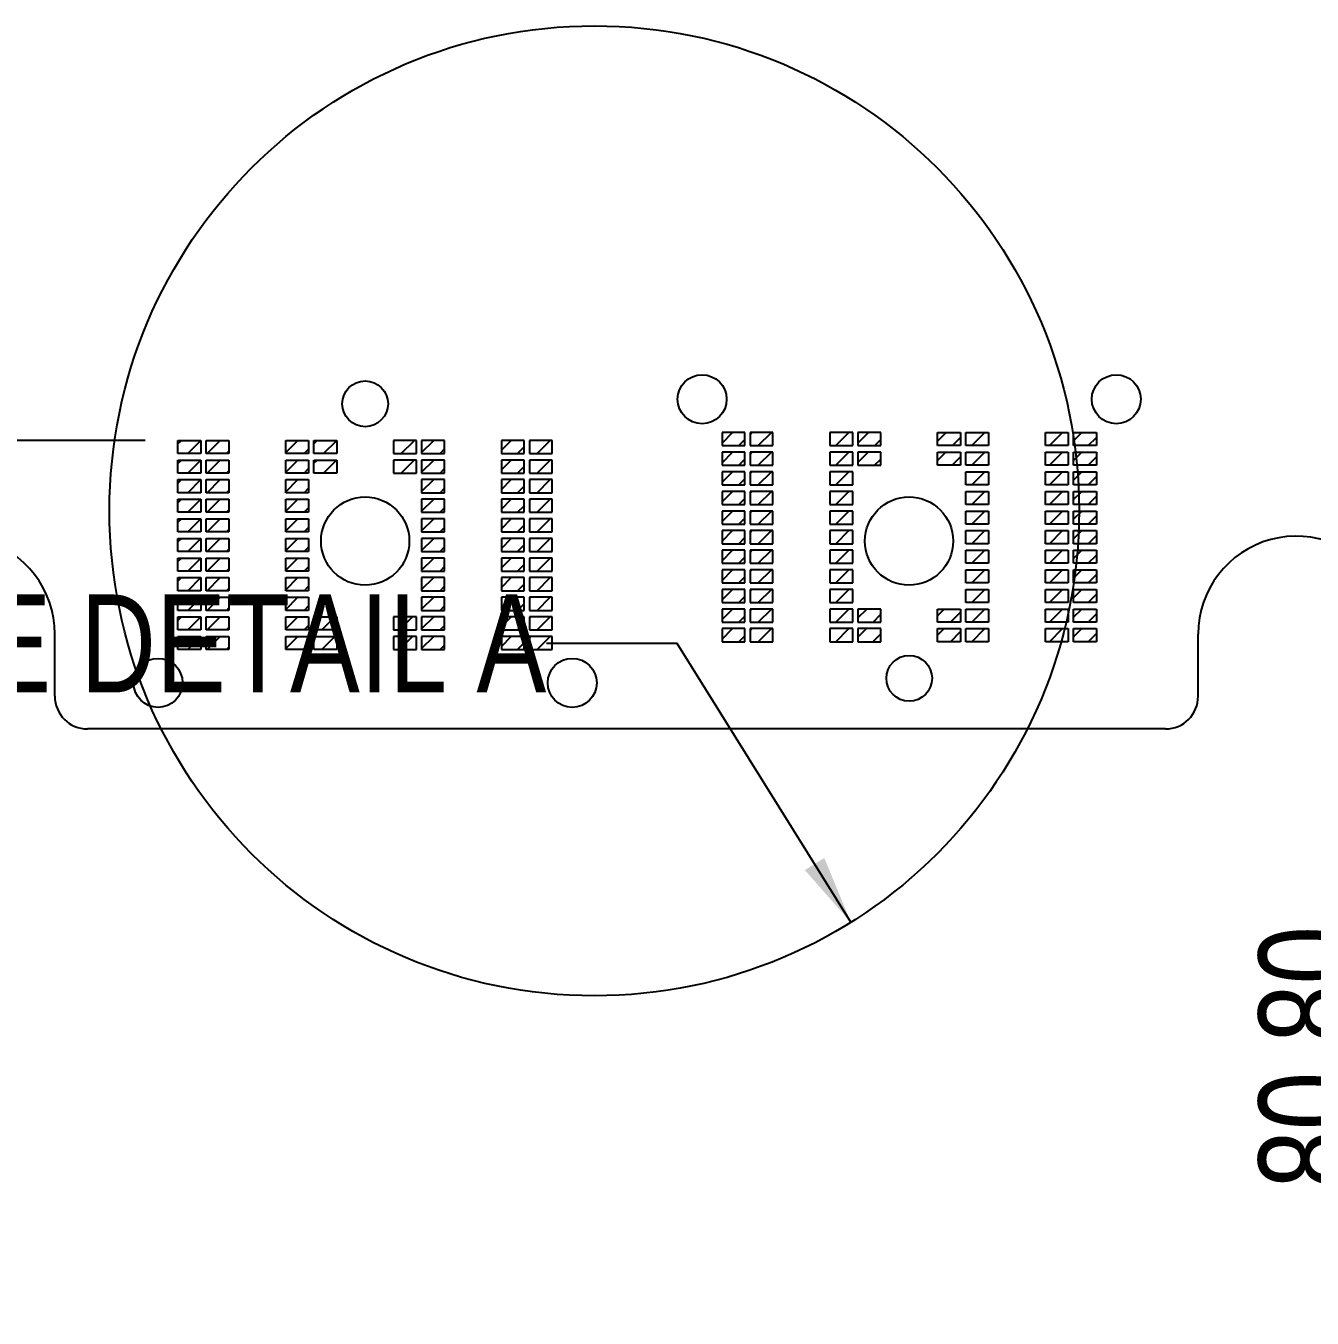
# Model space of a CAD drawing. Header units: millimetres. Extents: x 0 to 420, y 0 to 297.
# Drawn here: x 106.89 to 146.27, y 116.62 to 156.17 of the extents above; entities that cross this region are included whole.
import ezdxf

# ---------------------------------------------------------------- set-up
doc = ezdxf.new("R2010")
doc.units = ezdxf.units.MM
doc.header["$LTSCALE"] = 23.1
doc.layers.get('0').update_dxf_attribs({"linetype": 'CONTINUOUS'})
doc.layers.add('ASSEM_MEM', color=7, linetype='CONTINUOUS')
doc.layers.add('DETAIL', color=7, linetype='CONTINUOUS')
doc.styles.get("Standard").update_dxf_attribs({"font": 'txt', "width": 0.8})
doc.dimstyles.new('DIMSTYLE_3', dxfattribs={"dimtxt": 3, "dimasz": 2.1, "dimexe": 2, "dimexo": 1, "dimgap": 0.75, "dimtad": 0, "dimtih": 1, "dimtoh": 1, "dimzin": 0, "dimdsep": 46, "dimtxsty": 'STANDARD', "dimblk": '_FILLED', "dimblk1": '_FILLED', "dimblk2": '_FILLED', "dimcen": 0.09, "dimazin": 0, "dimtp": 0.01, "dimtm": 0.01, "dimtfac": 1, "dimtofl": 0, "dimtmove": 0, "dimatfit": 3, "dimldrblk": '_FILLED', "dimfxl": 1, "dimtolj": 1, "dimtzin": 0, "dimarcsym": 0})
doc.dimstyles.get("Standard").update_dxf_attribs({"dimtxt": 3, "dimasz": 2.1, "dimexe": 2, "dimexo": 1, "dimtad": 1, "dimzin": 0, "dimdsep": 46, "dimtxsty": 'STANDARD', "dimblk": '_FILLED', "dimblk1": '_FILLED', "dimblk2": '_FILLED', "dimcen": 0.09, "dimazin": 0, "dimtol": 1, "dimtp": 0.01, "dimtm": 0.01, "dimtfac": 1, "dimtofl": 0, "dimtmove": 0, "dimatfit": 3, "dimldrblk": '_FILLED', "dimfxl": 1, "dimtolj": 1, "dimtzin": 0, "dimarcsym": 0})

# ---------------------------------------------------------------- blocks, each defined once
blk = doc.blocks.new('*D14')
at = {"color": 6, "linetype": 'CONTINUOUS'}
blk.add_line((110.549, 143.483), (106.183, 143.483), dxfattribs=at)
at = {"color": 6, "linetype": 'CONTINUOUS', "insert": (104.683, 147.233), "char_height": 3, "width": 9.6, "attachment_point": 3, "line_spacing_factor": 0.9}
blk.add_mtext('0.07', dxfattribs=at)
blk = doc.blocks.new('_FILLED')
at = {"color": 0, "linetype": 'BYBLOCK'}
blk.add_solid([(0, 0), (-1, 0.167), (-1, -0.167)], dxfattribs=at)
blk = doc.blocks.new('*D43')
at = {"color": 2, "linetype": 'CONTINUOUS'}
blk.add_line((166.879, 141.853), (166.879, 132.501), dxfattribs=at)
at = {"color": 2, "linetype": 'CONTINUOUS', "insert": (163.129, 131.001), "char_height": 3, "width": 12, "attachment_point": 3, "rotation": 90, "line_spacing_factor": 0.9}
blk.add_mtext('99.30', dxfattribs=at)
blk = doc.blocks.new('*D53')
at = {"color": 2, "linetype": 'CONTINUOUS'}
blk.add_line((148.379, 138.05), (148.379, 130.121), dxfattribs=at)
at = {"color": 2, "linetype": 'CONTINUOUS', "insert": (144.629, 128.621), "char_height": 3, "width": 12, "attachment_point": 3, "rotation": 90, "line_spacing_factor": 0.9}
blk.add_mtext('80.80', dxfattribs=at)
blk = doc.blocks.new('*D54')
at = {"color": 2, "linetype": 'CONTINUOUS'}
blk.add_line((157.312, 133.653), (157.312, 131.536), dxfattribs=at)
at = {"color": 2, "linetype": 'CONTINUOUS', "insert": (153.562, 130.036), "char_height": 3, "width": 12, "attachment_point": 3, "rotation": 90, "line_spacing_factor": 0.9}
blk.add_mtext('89.73', dxfattribs=at)

msp = doc.modelspace()

# ---------------------------------------------------------------- linework, layer by layer
at = {"color": 2, "linetype": 'CONTINUOUS'}
msp.add_circle((124.294, 141.329), 14.841, dxfattribs=at)
at = {"layer": 'ASSEM_MEM', "color": 4, "linetype": 'CONTINUOUS'}
for p, q in [((128.904, 143.723), (128.204, 143.723)), ((128.204, 143.723), (128.204, 143.323)), ((128.904, 143.323), (128.904, 143.723)), ((129.764, 143.723), (129.064, 143.723)), ((129.064, 143.723), (129.064, 143.323)), ((129.764, 143.323), (129.764, 143.723)), ((132.204, 143.723), (131.504, 143.723)), ((131.504, 143.723), (131.504, 143.323)), ((132.204, 143.323), (132.204, 143.723)), ((133.064, 143.723), (132.364, 143.723)), ((132.364, 143.723), (132.364, 143.323)), ((133.064, 143.323), (133.064, 143.723)), ((134.804, 143.723), (135.504, 143.723)), ((134.804, 143.323), (134.804, 143.723)), ((135.504, 143.723), (135.504, 143.323)), ((135.664, 143.723), (136.364, 143.723)), ((135.664, 143.323), (135.664, 143.723)), ((136.364, 143.723), (136.364, 143.323)), ((138.104, 143.723), (138.804, 143.723)), ((138.104, 143.323), (138.104, 143.723)), ((138.804, 143.723), (138.804, 143.323)), ((138.964, 143.723), (139.664, 143.723)), ((138.964, 143.323), (138.964, 143.723)), ((139.664, 143.723), (139.664, 143.323)), ((111.549, 143.483), (112.249, 143.483)), ((111.549, 143.083), (111.549, 143.483)), ((112.249, 143.483), (112.249, 143.083)), ((112.409, 143.483), (113.109, 143.483)), ((112.409, 143.083), (112.409, 143.483)), ((113.109, 143.483), (113.109, 143.083)), ((114.849, 143.483), (115.549, 143.483)), ((114.849, 143.083), (114.849, 143.483)), ((115.549, 143.483), (115.549, 143.083)), ((115.709, 143.483), (116.409, 143.483)), ((115.709, 143.083), (115.709, 143.483)), ((116.409, 143.483), (116.409, 143.083)), ((118.849, 143.483), (118.149, 143.483)), ((118.149, 143.483), (118.149, 143.083)), ((118.849, 143.083), (118.849, 143.483)), ((119.709, 143.483), (119.009, 143.483)), ((119.009, 143.483), (119.009, 143.083)), ((119.709, 143.083), (119.709, 143.483)), ((122.149, 143.483), (121.449, 143.483)), ((121.449, 143.483), (121.449, 143.083)), ((122.149, 143.083), (122.149, 143.483)), ((123.009, 143.483), (122.309, 143.483)), ((122.309, 143.483), (122.309, 143.083)), ((123.009, 143.083), (123.009, 143.483)), ((128.204, 143.323), (128.904, 143.323)), ((129.064, 143.323), (129.764, 143.323)), ((131.504, 143.323), (132.204, 143.323)), ((132.364, 143.323), (133.064, 143.323)), ((135.504, 143.323), (134.804, 143.323)), ((136.364, 143.323), (135.664, 143.323)), ((138.804, 143.323), (138.104, 143.323)), ((139.664, 143.323), (138.964, 143.323)), ((112.249, 143.083), (111.549, 143.083)), ((111.549, 142.883), (112.249, 142.883)), ((111.549, 142.483), (111.549, 142.883)), ((112.249, 142.883), (112.249, 142.483)), ((113.109, 143.083), (112.409, 143.083)), ((112.409, 142.883), (113.109, 142.883)), ((112.409, 142.483), (112.409, 142.883)), ((113.109, 142.883), (113.109, 142.483)), ((115.549, 143.083), (114.849, 143.083)), ((114.849, 142.883), (115.549, 142.883)), ((114.849, 142.483), (114.849, 142.883)), ((115.549, 142.883), (115.549, 142.483)), ((116.409, 143.083), (115.709, 143.083)), ((115.709, 142.883), (116.409, 142.883)), ((115.709, 142.483), (115.709, 142.883)), ((116.409, 142.883), (116.409, 142.483)), ((118.149, 143.083), (118.849, 143.083)), ((118.849, 142.883), (118.149, 142.883)), ((118.149, 142.883), (118.149, 142.483)), ((118.849, 142.483), (118.849, 142.883)), ((119.009, 143.083), (119.709, 143.083)), ((119.709, 142.883), (119.009, 142.883)), ((119.009, 142.883), (119.009, 142.483)), ((119.709, 142.483), (119.709, 142.883)), ((121.449, 143.083), (122.149, 143.083)), ((122.149, 142.883), (121.449, 142.883)), ((121.449, 142.883), (121.449, 142.483)), ((122.149, 142.483), (122.149, 142.883)), ((122.309, 143.083), (123.009, 143.083)), ((123.009, 142.883), (122.309, 142.883)), ((122.309, 142.883), (122.309, 142.483)), ((123.009, 142.483), (123.009, 142.883)), ((128.904, 143.123), (128.204, 143.123)), ((128.204, 143.123), (128.204, 142.723)), ((128.904, 142.723), (128.904, 143.123)), ((129.764, 143.123), (129.064, 143.123)), ((129.064, 143.123), (129.064, 142.723)), ((129.764, 142.723), (129.764, 143.123)), ((132.204, 143.123), (131.504, 143.123)), ((131.504, 143.123), (131.504, 142.723)), ((132.204, 142.723), (132.204, 143.123)), ((133.064, 143.123), (132.364, 143.123)), ((132.364, 143.123), (132.364, 142.723)), ((133.064, 142.723), (133.064, 143.123)), ((134.804, 143.123), (135.504, 143.123)), ((134.804, 142.723), (134.804, 143.123)), ((135.504, 143.123), (135.504, 142.723)), ((135.664, 143.123), (136.364, 143.123)), ((135.664, 142.723), (135.664, 143.123)), ((136.364, 143.123), (136.364, 142.723)), ((138.104, 143.123), (138.804, 143.123)), ((138.104, 142.723), (138.104, 143.123)), ((138.804, 143.123), (138.804, 142.723)), ((138.964, 143.123), (139.664, 143.123)), ((138.964, 142.723), (138.964, 143.123)), ((139.664, 143.123), (139.664, 142.723)), ((112.249, 142.483), (111.549, 142.483)), ((113.109, 142.483), (112.409, 142.483)), ((115.549, 142.483), (114.849, 142.483)), ((116.409, 142.483), (115.709, 142.483)), ((118.149, 142.483), (118.849, 142.483)), ((119.009, 142.483), (119.709, 142.483)), ((121.449, 142.483), (122.149, 142.483)), ((122.309, 142.483), (123.009, 142.483)), ((128.204, 142.723), (128.904, 142.723)), ((128.904, 142.523), (128.204, 142.523)), ((128.204, 142.523), (128.204, 142.123)), ((128.904, 142.123), (128.904, 142.523)), ((129.064, 142.723), (129.764, 142.723)), ((129.764, 142.523), (129.064, 142.523)), ((129.064, 142.523), (129.064, 142.123)), ((129.764, 142.123), (129.764, 142.523)), ((131.504, 142.723), (132.204, 142.723)), ((132.204, 142.523), (131.504, 142.523)), ((131.504, 142.523), (131.504, 142.123)), ((132.204, 142.123), (132.204, 142.523)), ((132.364, 142.723), (133.064, 142.723)), ((135.504, 142.723), (134.804, 142.723)), ((136.364, 142.723), (135.664, 142.723)), ((135.664, 142.523), (136.364, 142.523)), ((135.664, 142.123), (135.664, 142.523)), ((136.364, 142.523), (136.364, 142.123)), ((138.804, 142.723), (138.104, 142.723)), ((138.104, 142.523), (138.804, 142.523)), ((138.104, 142.123), (138.104, 142.523)), ((138.804, 142.523), (138.804, 142.123)), ((139.664, 142.723), (138.964, 142.723)), ((138.964, 142.523), (139.664, 142.523)), ((138.964, 142.123), (138.964, 142.523)), ((139.664, 142.523), (139.664, 142.123)), ((111.549, 142.283), (112.249, 142.283)), ((111.549, 141.883), (111.549, 142.283)), ((112.249, 142.283), (112.249, 141.883)), ((112.409, 142.283), (113.109, 142.283)), ((112.409, 141.883), (112.409, 142.283)), ((113.109, 142.283), (113.109, 141.883)), ((114.849, 142.283), (115.549, 142.283)), ((114.849, 141.883), (114.849, 142.283)), ((115.549, 142.283), (115.549, 141.883)), ((119.709, 142.283), (119.009, 142.283)), ((119.009, 142.283), (119.009, 141.883)), ((119.709, 141.883), (119.709, 142.283)), ((122.149, 142.283), (121.449, 142.283)), ((121.449, 142.283), (121.449, 141.883)), ((122.149, 141.883), (122.149, 142.283)), ((123.009, 142.283), (122.309, 142.283)), ((122.309, 142.283), (122.309, 141.883)), ((123.009, 141.883), (123.009, 142.283)), ((128.204, 142.123), (128.904, 142.123)), ((129.064, 142.123), (129.764, 142.123)), ((131.504, 142.123), (132.204, 142.123)), ((136.364, 142.123), (135.664, 142.123)), ((138.804, 142.123), (138.104, 142.123)), ((139.664, 142.123), (138.964, 142.123)), ((112.249, 141.883), (111.549, 141.883)), ((111.549, 141.683), (112.249, 141.683)), ((111.549, 141.283), (111.549, 141.683)), ((112.249, 141.683), (112.249, 141.283)), ((113.109, 141.883), (112.409, 141.883)), ((112.409, 141.683), (113.109, 141.683)), ((112.409, 141.283), (112.409, 141.683)), ((113.109, 141.683), (113.109, 141.283)), ((115.549, 141.883), (114.849, 141.883)), ((114.849, 141.683), (115.549, 141.683)), ((114.849, 141.283), (114.849, 141.683)), ((115.549, 141.683), (115.549, 141.283)), ((119.009, 141.883), (119.709, 141.883)), ((119.709, 141.683), (119.009, 141.683)), ((119.009, 141.683), (119.009, 141.283)), ((119.709, 141.283), (119.709, 141.683)), ((121.449, 141.883), (122.149, 141.883)), ((122.149, 141.683), (121.449, 141.683)), ((121.449, 141.683), (121.449, 141.283)), ((122.149, 141.283), (122.149, 141.683)), ((122.309, 141.883), (123.009, 141.883)), ((123.009, 141.683), (122.309, 141.683)), ((122.309, 141.683), (122.309, 141.283)), ((123.009, 141.283), (123.009, 141.683)), ((128.904, 141.923), (128.204, 141.923)), ((128.204, 141.923), (128.204, 141.523)), ((128.904, 141.523), (128.904, 141.923)), ((129.764, 141.923), (129.064, 141.923)), ((129.064, 141.923), (129.064, 141.523)), ((129.764, 141.523), (129.764, 141.923)), ((132.204, 141.923), (131.504, 141.923)), ((131.504, 141.923), (131.504, 141.523)), ((132.204, 141.523), (132.204, 141.923)), ((135.664, 141.923), (136.364, 141.923)), ((135.664, 141.523), (135.664, 141.923)), ((136.364, 141.923), (136.364, 141.523)), ((138.104, 141.923), (138.804, 141.923)), ((138.104, 141.523), (138.104, 141.923)), ((138.804, 141.923), (138.804, 141.523)), ((138.964, 141.923), (139.664, 141.923)), ((138.964, 141.523), (138.964, 141.923)), ((139.664, 141.923), (139.664, 141.523)), ((112.249, 141.283), (111.549, 141.283)), ((113.109, 141.283), (112.409, 141.283)), ((115.549, 141.283), (114.849, 141.283)), ((119.009, 141.283), (119.709, 141.283)), ((121.449, 141.283), (122.149, 141.283)), ((122.309, 141.283), (123.009, 141.283)), ((128.204, 141.523), (128.904, 141.523)), ((128.904, 141.323), (128.204, 141.323)), ((128.204, 141.323), (128.204, 140.923)), ((128.904, 140.923), (128.904, 141.323)), ((129.064, 141.523), (129.764, 141.523)), ((129.764, 141.323), (129.064, 141.323)), ((129.064, 141.323), (129.064, 140.923)), ((129.764, 140.923), (129.764, 141.323)), ((131.504, 141.523), (132.204, 141.523)), ((132.204, 141.323), (131.504, 141.323)), ((131.504, 141.323), (131.504, 140.923)), ((132.204, 140.923), (132.204, 141.323)), ((136.364, 141.523), (135.664, 141.523)), ((135.664, 141.323), (136.364, 141.323)), ((135.664, 140.923), (135.664, 141.323)), ((136.364, 141.323), (136.364, 140.923)), ((138.804, 141.523), (138.104, 141.523)), ((138.104, 141.323), (138.804, 141.323)), ((138.104, 140.923), (138.104, 141.323)), ((138.804, 141.323), (138.804, 140.923)), ((139.664, 141.523), (138.964, 141.523)), ((138.964, 141.323), (139.664, 141.323)), ((138.964, 140.923), (138.964, 141.323)), ((139.664, 141.323), (139.664, 140.923)), ((111.549, 141.083), (112.249, 141.083)), ((111.549, 140.683), (111.549, 141.083)), ((112.249, 141.083), (112.249, 140.683)), ((112.409, 141.083), (113.109, 141.083)), ((112.409, 140.683), (112.409, 141.083)), ((113.109, 141.083), (113.109, 140.683)), ((114.849, 141.083), (115.549, 141.083)), ((114.849, 140.683), (114.849, 141.083)), ((115.549, 141.083), (115.549, 140.683)), ((119.709, 141.083), (119.009, 141.083)), ((119.009, 141.083), (119.009, 140.683)), ((119.709, 140.683), (119.709, 141.083)), ((122.149, 141.083), (121.449, 141.083)), ((121.449, 141.083), (121.449, 140.683)), ((122.149, 140.683), (122.149, 141.083)), ((123.009, 141.083), (122.309, 141.083)), ((122.309, 141.083), (122.309, 140.683)), ((123.009, 140.683), (123.009, 141.083)), ((128.204, 140.923), (128.904, 140.923)), ((129.064, 140.923), (129.764, 140.923)), ((131.504, 140.923), (132.204, 140.923)), ((136.364, 140.923), (135.664, 140.923)), ((138.804, 140.923), (138.104, 140.923)), ((139.664, 140.923), (138.964, 140.923)), ((112.249, 140.683), (111.549, 140.683)), ((111.549, 140.483), (112.249, 140.483)), ((111.549, 140.083), (111.549, 140.483)), ((112.249, 140.483), (112.249, 140.083)), ((113.109, 140.683), (112.409, 140.683)), ((112.409, 140.483), (113.109, 140.483)), ((112.409, 140.083), (112.409, 140.483)), ((113.109, 140.483), (113.109, 140.083)), ((115.549, 140.683), (114.849, 140.683)), ((114.849, 140.483), (115.549, 140.483)), ((114.849, 140.083), (114.849, 140.483)), ((115.549, 140.483), (115.549, 140.083)), ((119.009, 140.683), (119.709, 140.683)), ((119.709, 140.483), (119.009, 140.483)), ((119.009, 140.483), (119.009, 140.083)), ((119.709, 140.083), (119.709, 140.483)), ((121.449, 140.683), (122.149, 140.683)), ((122.149, 140.483), (121.449, 140.483)), ((121.449, 140.483), (121.449, 140.083)), ((122.149, 140.083), (122.149, 140.483)), ((122.309, 140.683), (123.009, 140.683)), ((123.009, 140.483), (122.309, 140.483)), ((122.309, 140.483), (122.309, 140.083)), ((123.009, 140.083), (123.009, 140.483)), ((128.904, 140.723), (128.204, 140.723)), ((128.204, 140.723), (128.204, 140.323)), ((128.904, 140.323), (128.904, 140.723)), ((129.764, 140.723), (129.064, 140.723)), ((129.064, 140.723), (129.064, 140.323)), ((129.764, 140.323), (129.764, 140.723)), ((132.204, 140.723), (131.504, 140.723)), ((131.504, 140.723), (131.504, 140.323)), ((132.204, 140.323), (132.204, 140.723)), ((135.664, 140.723), (136.364, 140.723)), ((135.664, 140.323), (135.664, 140.723)), ((136.364, 140.723), (136.364, 140.323)), ((138.104, 140.723), (138.804, 140.723)), ((138.104, 140.323), (138.104, 140.723)), ((138.804, 140.723), (138.804, 140.323)), ((138.964, 140.723), (139.664, 140.723)), ((138.964, 140.323), (138.964, 140.723)), ((139.664, 140.723), (139.664, 140.323)), ((112.249, 140.083), (111.549, 140.083)), ((113.109, 140.083), (112.409, 140.083)), ((115.549, 140.083), (114.849, 140.083)), ((119.009, 140.083), (119.709, 140.083)), ((121.449, 140.083), (122.149, 140.083)), ((122.309, 140.083), (123.009, 140.083)), ((128.204, 140.323), (128.904, 140.323)), ((128.904, 140.123), (128.204, 140.123)), ((128.204, 140.123), (128.204, 139.723)), ((128.904, 139.723), (128.904, 140.123)), ((129.064, 140.323), (129.764, 140.323)), ((129.764, 140.123), (129.064, 140.123)), ((129.064, 140.123), (129.064, 139.723)), ((129.764, 139.723), (129.764, 140.123)), ((131.504, 140.323), (132.204, 140.323)), ((132.204, 140.123), (131.504, 140.123)), ((131.504, 140.123), (131.504, 139.723)), ((132.204, 139.723), (132.204, 140.123)), ((136.364, 140.323), (135.664, 140.323)), ((135.664, 140.123), (136.364, 140.123)), ((135.664, 139.723), (135.664, 140.123)), ((136.364, 140.123), (136.364, 139.723)), ((138.804, 140.323), (138.104, 140.323)), ((138.104, 140.123), (138.804, 140.123)), ((138.104, 139.723), (138.104, 140.123)), ((138.804, 140.123), (138.804, 139.723)), ((139.664, 140.323), (138.964, 140.323)), ((138.964, 140.123), (139.664, 140.123)), ((138.964, 139.723), (138.964, 140.123)), ((139.664, 140.123), (139.664, 139.723)), ((111.549, 139.883), (112.249, 139.883)), ((111.549, 139.483), (111.549, 139.883)), ((112.249, 139.883), (112.249, 139.483)), ((112.409, 139.883), (113.109, 139.883)), ((112.409, 139.483), (112.409, 139.883)), ((113.109, 139.883), (113.109, 139.483)), ((114.849, 139.883), (115.549, 139.883)), ((114.849, 139.483), (114.849, 139.883)), ((115.549, 139.883), (115.549, 139.483)), ((119.709, 139.883), (119.009, 139.883)), ((119.009, 139.883), (119.009, 139.483)), ((119.709, 139.483), (119.709, 139.883)), ((122.149, 139.883), (121.449, 139.883)), ((121.449, 139.883), (121.449, 139.483)), ((122.149, 139.483), (122.149, 139.883)), ((123.009, 139.883), (122.309, 139.883)), ((122.309, 139.883), (122.309, 139.483)), ((123.009, 139.483), (123.009, 139.883)), ((128.204, 139.723), (128.904, 139.723)), ((129.064, 139.723), (129.764, 139.723)), ((131.504, 139.723), (132.204, 139.723)), ((136.364, 139.723), (135.664, 139.723)), ((138.804, 139.723), (138.104, 139.723)), ((139.664, 139.723), (138.964, 139.723)), ((112.249, 139.483), (111.549, 139.483)), ((111.549, 139.283), (112.249, 139.283)), ((111.549, 138.883), (111.549, 139.283)), ((112.249, 139.283), (112.249, 138.883)), ((113.109, 139.483), (112.409, 139.483)), ((112.409, 139.283), (113.109, 139.283)), ((112.409, 138.883), (112.409, 139.283)), ((113.109, 139.283), (113.109, 138.883)), ((115.549, 139.483), (114.849, 139.483)), ((114.849, 139.283), (115.549, 139.283)), ((114.849, 138.883), (114.849, 139.283)), ((115.549, 139.283), (115.549, 138.883)), ((119.009, 139.483), (119.709, 139.483)), ((119.709, 139.283), (119.009, 139.283)), ((119.009, 139.283), (119.009, 138.883)), ((119.709, 138.883), (119.709, 139.283)), ((121.449, 139.483), (122.149, 139.483)), ((122.149, 139.283), (121.449, 139.283)), ((121.449, 139.283), (121.449, 138.883)), ((122.149, 138.883), (122.149, 139.283)), ((122.309, 139.483), (123.009, 139.483)), ((123.009, 139.283), (122.309, 139.283)), ((122.309, 139.283), (122.309, 138.883)), ((123.009, 138.883), (123.009, 139.283)), ((128.904, 139.523), (128.204, 139.523)), ((128.204, 139.523), (128.204, 139.123)), ((128.904, 139.123), (128.904, 139.523)), ((129.764, 139.523), (129.064, 139.523)), ((129.064, 139.523), (129.064, 139.123)), ((129.764, 139.123), (129.764, 139.523)), ((132.204, 139.523), (131.504, 139.523)), ((131.504, 139.523), (131.504, 139.123)), ((132.204, 139.123), (132.204, 139.523)), ((135.664, 139.523), (136.364, 139.523)), ((135.664, 139.123), (135.664, 139.523)), ((136.364, 139.523), (136.364, 139.123)), ((138.104, 139.523), (138.804, 139.523)), ((138.104, 139.123), (138.104, 139.523)), ((138.804, 139.523), (138.804, 139.123)), ((138.964, 139.523), (139.664, 139.523)), ((138.964, 139.123), (138.964, 139.523)), ((139.664, 139.523), (139.664, 139.123)), ((112.249, 138.883), (111.549, 138.883)), ((113.109, 138.883), (112.409, 138.883)), ((115.549, 138.883), (114.849, 138.883)), ((119.009, 138.883), (119.709, 138.883)), ((121.449, 138.883), (122.149, 138.883)), ((122.309, 138.883), (123.009, 138.883)), ((128.204, 139.123), (128.904, 139.123)), ((128.904, 138.923), (128.204, 138.923)), ((128.204, 138.923), (128.204, 138.523)), ((128.904, 138.523), (128.904, 138.923)), ((129.064, 139.123), (129.764, 139.123)), ((129.764, 138.923), (129.064, 138.923)), ((129.064, 138.923), (129.064, 138.523)), ((129.764, 138.523), (129.764, 138.923)), ((131.504, 139.123), (132.204, 139.123)), ((132.204, 138.923), (131.504, 138.923)), ((131.504, 138.923), (131.504, 138.523)), ((132.204, 138.523), (132.204, 138.923)), ((136.364, 139.123), (135.664, 139.123)), ((135.664, 138.923), (136.364, 138.923)), ((135.664, 138.523), (135.664, 138.923)), ((136.364, 138.923), (136.364, 138.523)), ((138.804, 139.123), (138.104, 139.123)), ((138.104, 138.923), (138.804, 138.923)), ((138.104, 138.523), (138.104, 138.923)), ((138.804, 138.923), (138.804, 138.523)), ((139.664, 139.123), (138.964, 139.123)), ((138.964, 138.923), (139.664, 138.923)), ((138.964, 138.523), (138.964, 138.923)), ((139.664, 138.923), (139.664, 138.523)), ((111.549, 138.683), (112.249, 138.683)), ((111.549, 138.283), (111.549, 138.683)), ((112.249, 138.683), (112.249, 138.283)), ((112.409, 138.683), (113.109, 138.683)), ((112.409, 138.283), (112.409, 138.683)), ((113.109, 138.683), (113.109, 138.283)), ((114.849, 138.683), (115.549, 138.683)), ((114.849, 138.283), (114.849, 138.683)), ((115.549, 138.683), (115.549, 138.283)), ((119.709, 138.683), (119.009, 138.683)), ((119.009, 138.683), (119.009, 138.283)), ((119.709, 138.283), (119.709, 138.683)), ((122.149, 138.683), (121.449, 138.683)), ((121.449, 138.683), (121.449, 138.283)), ((122.149, 138.283), (122.149, 138.683)), ((123.009, 138.683), (122.309, 138.683)), ((122.309, 138.683), (122.309, 138.283)), ((123.009, 138.283), (123.009, 138.683)), ((128.204, 138.523), (128.904, 138.523)), ((129.064, 138.523), (129.764, 138.523)), ((131.504, 138.523), (132.204, 138.523)), ((136.364, 138.523), (135.664, 138.523)), ((138.804, 138.523), (138.104, 138.523)), ((139.664, 138.523), (138.964, 138.523)), ((112.249, 138.283), (111.549, 138.283)), ((111.549, 138.083), (112.249, 138.083)), ((111.549, 137.683), (111.549, 138.083)), ((112.249, 138.083), (112.249, 137.683)), ((113.109, 138.283), (112.409, 138.283)), ((112.409, 138.083), (113.109, 138.083)), ((112.409, 137.683), (112.409, 138.083)), ((113.109, 138.083), (113.109, 137.683)), ((115.549, 138.283), (114.849, 138.283)), ((114.849, 138.083), (115.549, 138.083)), ((114.849, 137.683), (114.849, 138.083)), ((115.549, 138.083), (115.549, 137.683)), ((115.709, 138.083), (116.409, 138.083)), ((115.709, 137.683), (115.709, 138.083)), ((116.409, 138.083), (116.409, 137.683)), ((118.849, 138.083), (118.149, 138.083)), ((118.149, 138.083), (118.149, 137.683)), ((118.849, 137.683), (118.849, 138.083)), ((119.009, 138.283), (119.709, 138.283)), ((119.709, 138.083), (119.009, 138.083)), ((119.009, 138.083), (119.009, 137.683)), ((119.709, 137.683), (119.709, 138.083)), ((121.449, 138.283), (122.149, 138.283)), ((122.149, 138.083), (121.449, 138.083)), ((121.449, 138.083), (121.449, 137.683)), ((122.149, 137.683), (122.149, 138.083)), ((122.309, 138.283), (123.009, 138.283)), ((123.009, 138.083), (122.309, 138.083)), ((122.309, 138.083), (122.309, 137.683)), ((123.009, 137.683), (123.009, 138.083)), ((128.904, 138.323), (128.204, 138.323)), ((128.204, 138.323), (128.204, 137.923)), ((128.904, 137.923), (128.904, 138.323)), ((129.764, 138.323), (129.064, 138.323)), ((129.064, 138.323), (129.064, 137.923)), ((129.764, 137.923), (129.764, 138.323)), ((132.204, 138.323), (131.504, 138.323)), ((131.504, 138.323), (131.504, 137.923)), ((132.204, 137.923), (132.204, 138.323)), ((133.064, 138.323), (132.364, 138.323)), ((132.364, 138.323), (132.364, 137.923)), ((133.064, 137.923), (133.064, 138.323)), ((134.804, 138.323), (135.504, 138.323)), ((134.804, 137.923), (134.804, 138.323)), ((135.504, 138.323), (135.504, 137.923)), ((135.664, 138.323), (136.364, 138.323)), ((135.664, 137.923), (135.664, 138.323)), ((136.364, 138.323), (136.364, 137.923)), ((138.104, 138.323), (138.804, 138.323)), ((138.104, 137.923), (138.104, 138.323)), ((138.804, 138.323), (138.804, 137.923)), ((138.964, 138.323), (139.664, 138.323)), ((138.964, 137.923), (138.964, 138.323)), ((139.664, 138.323), (139.664, 137.923)), ((112.249, 137.683), (111.549, 137.683)), ((113.109, 137.683), (112.409, 137.683)), ((115.549, 137.683), (114.849, 137.683)), ((116.409, 137.683), (115.709, 137.683)), ((118.149, 137.683), (118.849, 137.683)), ((119.009, 137.683), (119.709, 137.683)), ((121.449, 137.683), (122.149, 137.683)), ((122.309, 137.683), (123.009, 137.683)), ((128.204, 137.923), (128.904, 137.923)), ((128.904, 137.723), (128.204, 137.723)), ((128.204, 137.723), (128.204, 137.323)), ((128.904, 137.323), (128.904, 137.723)), ((129.064, 137.923), (129.764, 137.923)), ((129.764, 137.723), (129.064, 137.723)), ((129.064, 137.723), (129.064, 137.323)), ((129.764, 137.323), (129.764, 137.723)), ((131.504, 137.923), (132.204, 137.923)), ((132.204, 137.723), (131.504, 137.723)), ((131.504, 137.723), (131.504, 137.323)), ((132.204, 137.323), (132.204, 137.723)), ((132.364, 137.923), (133.064, 137.923)), ((133.064, 137.723), (132.364, 137.723)), ((132.364, 137.723), (132.364, 137.323)), ((133.064, 137.323), (133.064, 137.723)), ((135.504, 137.923), (134.804, 137.923)), ((134.804, 137.723), (135.504, 137.723)), ((134.804, 137.323), (134.804, 137.723)), ((135.504, 137.723), (135.504, 137.323)), ((136.364, 137.923), (135.664, 137.923)), ((135.664, 137.723), (136.364, 137.723)), ((135.664, 137.323), (135.664, 137.723)), ((136.364, 137.723), (136.364, 137.323)), ((138.804, 137.923), (138.104, 137.923)), ((138.104, 137.723), (138.804, 137.723)), ((138.104, 137.323), (138.104, 137.723)), ((138.804, 137.723), (138.804, 137.323)), ((139.664, 137.923), (138.964, 137.923)), ((138.964, 137.723), (139.664, 137.723)), ((138.964, 137.323), (138.964, 137.723)), ((139.664, 137.723), (139.664, 137.323)), ((111.549, 137.483), (112.249, 137.483)), ((111.549, 137.083), (111.549, 137.483)), ((112.249, 137.483), (112.249, 137.083)), ((112.409, 137.483), (113.109, 137.483)), ((112.409, 137.083), (112.409, 137.483)), ((113.109, 137.483), (113.109, 137.083)), ((114.849, 137.483), (115.549, 137.483)), ((114.849, 137.083), (114.849, 137.483)), ((115.549, 137.483), (115.549, 137.083)), ((115.709, 137.483), (116.409, 137.483)), ((115.709, 137.083), (115.709, 137.483)), ((116.409, 137.483), (116.409, 137.083)), ((118.849, 137.483), (118.149, 137.483)), ((118.149, 137.483), (118.149, 137.083)), ((118.849, 137.083), (118.849, 137.483)), ((119.709, 137.483), (119.009, 137.483)), ((119.009, 137.483), (119.009, 137.083)), ((119.709, 137.083), (119.709, 137.483)), ((122.149, 137.483), (121.449, 137.483)), ((121.449, 137.483), (121.449, 137.083)), ((122.149, 137.083), (122.149, 137.483)), ((123.009, 137.483), (122.309, 137.483)), ((122.309, 137.483), (122.309, 137.083)), ((123.009, 137.083), (123.009, 137.483)), ((128.204, 137.323), (128.904, 137.323)), ((129.064, 137.323), (129.764, 137.323)), ((131.504, 137.323), (132.204, 137.323)), ((132.364, 137.323), (133.064, 137.323)), ((135.504, 137.323), (134.804, 137.323)), ((136.364, 137.323), (135.664, 137.323)), ((138.804, 137.323), (138.104, 137.323)), ((139.664, 137.323), (138.964, 137.323)), ((112.249, 137.083), (111.549, 137.083)), ((113.109, 137.083), (112.409, 137.083)), ((115.549, 137.083), (114.849, 137.083)), ((116.409, 137.083), (115.709, 137.083)), ((118.149, 137.083), (118.849, 137.083)), ((119.009, 137.083), (119.709, 137.083)), ((121.449, 137.083), (122.149, 137.083)), ((122.309, 137.083), (123.009, 137.083))]:
    msp.add_line(p, q, dxfattribs=at)
at = {"layer": 'ASSEM_MEM', "color": 2, "linetype": 'CONTINUOUS'}
for p, q in [((128.204, 143.401), (128.527, 143.723)), ((129.064, 143.667), (129.12, 143.723)), ((129.314, 143.323), (129.714, 143.723)), ((131.69, 143.323), (132.09, 143.723)), ((132.364, 143.401), (132.687, 143.723)), ((134.804, 143.465), (135.062, 143.723)), ((135.256, 143.323), (135.504, 143.571)), ((135.848, 143.323), (136.248, 143.723)), ((138.224, 143.323), (138.624, 143.723)), ((138.964, 143.47), (139.218, 143.723)), ((139.412, 143.323), (139.664, 143.576)), ((111.549, 143.377), (111.655, 143.483)), ((111.849, 143.083), (112.249, 143.483)), ((112.443, 143.083), (112.843, 143.483)), ((114.849, 143.113), (115.219, 143.483)), ((115.413, 143.083), (115.549, 143.219)), ((115.709, 143.377), (115.815, 143.483)), ((116.009, 143.083), (116.409, 143.483)), ((118.149, 143.441), (118.191, 143.483)), ((118.385, 143.083), (118.785, 143.483)), ((119.009, 143.116), (119.377, 143.483)), ((119.571, 143.083), (119.709, 143.222)), ((121.449, 143.18), (121.753, 143.483)), ((121.947, 143.083), (122.149, 143.286)), ((122.309, 143.446), (122.347, 143.483)), ((122.541, 143.083), (122.941, 143.483)), ((128.72, 143.323), (128.904, 143.507)), ((132.88, 143.323), (133.064, 143.507)), ((111.549, 142.777), (111.655, 142.883)), ((111.849, 142.483), (112.249, 142.883)), ((112.443, 142.483), (112.843, 142.883)), ((113.037, 143.083), (113.109, 143.155)), ((114.849, 142.513), (115.219, 142.883)), ((115.709, 142.783), (115.809, 142.883)), ((116.003, 142.483), (116.403, 142.883)), ((118.149, 142.847), (118.185, 142.883)), ((118.379, 142.483), (118.779, 142.883)), ((119.009, 142.516), (119.377, 142.883)), ((121.449, 142.58), (121.753, 142.883)), ((122.309, 142.846), (122.347, 142.883)), ((122.541, 142.483), (122.941, 142.883)), ((128.204, 142.801), (128.527, 143.123)), ((128.72, 142.723), (128.904, 142.907)), ((129.064, 143.067), (129.12, 143.123)), ((129.314, 142.723), (129.714, 143.123)), ((131.69, 142.723), (132.09, 143.123)), ((132.364, 142.807), (132.68, 143.123)), ((132.874, 142.723), (133.064, 142.913)), ((134.804, 142.871), (135.056, 143.123)), ((135.25, 142.723), (135.504, 142.977)), ((135.848, 142.723), (136.248, 143.123)), ((138.224, 142.723), (138.624, 143.123)), ((138.964, 142.87), (139.218, 143.123)), ((139.412, 142.723), (139.664, 142.976)), ((113.037, 142.483), (113.109, 142.555)), ((115.413, 142.483), (115.549, 142.619)), ((119.571, 142.483), (119.709, 142.622)), ((121.947, 142.483), (122.149, 142.686)), ((128.204, 142.201), (128.527, 142.523)), ((129.064, 142.467), (129.12, 142.523)), ((129.314, 142.123), (129.714, 142.523)), ((131.69, 142.123), (132.09, 142.523)), ((135.848, 142.123), (136.248, 142.523)), ((138.224, 142.123), (138.624, 142.523)), ((138.964, 142.27), (139.218, 142.523)), ((111.549, 142.177), (111.655, 142.283)), ((111.849, 141.883), (112.249, 142.283)), ((112.443, 141.883), (112.843, 142.283)), ((114.849, 141.913), (115.219, 142.283)), ((115.413, 141.883), (115.549, 142.019)), ((119.009, 141.916), (119.377, 142.283)), ((119.571, 141.883), (119.709, 142.022)), ((121.449, 141.98), (121.753, 142.283)), ((121.947, 141.883), (122.149, 142.086)), ((122.309, 142.246), (122.347, 142.283)), ((122.541, 141.883), (122.941, 142.283)), ((128.72, 142.123), (128.904, 142.307)), ((139.412, 142.123), (139.664, 142.376)), ((111.549, 141.577), (111.655, 141.683)), ((111.849, 141.283), (112.249, 141.683)), ((112.443, 141.283), (112.843, 141.683)), ((113.037, 141.883), (113.109, 141.955)), ((114.849, 141.313), (115.219, 141.683)), ((119.009, 141.316), (119.377, 141.683)), ((121.449, 141.38), (121.753, 141.683)), ((122.309, 141.646), (122.347, 141.683)), ((122.541, 141.283), (122.941, 141.683)), ((128.204, 141.601), (128.527, 141.923)), ((128.72, 141.523), (128.904, 141.707)), ((129.064, 141.867), (129.12, 141.923)), ((129.314, 141.523), (129.714, 141.923)), ((131.69, 141.523), (132.09, 141.923)), ((135.848, 141.523), (136.248, 141.923)), ((138.224, 141.523), (138.624, 141.923)), ((138.964, 141.67), (139.218, 141.923)), ((139.412, 141.523), (139.664, 141.776)), ((113.037, 141.283), (113.109, 141.355)), ((115.413, 141.283), (115.549, 141.419)), ((119.571, 141.283), (119.709, 141.422)), ((121.947, 141.283), (122.149, 141.486)), ((128.204, 141.001), (128.527, 141.323)), ((129.064, 141.267), (129.12, 141.323)), ((129.314, 140.923), (129.714, 141.323)), ((131.69, 140.923), (132.09, 141.323)), ((135.848, 140.923), (136.248, 141.323)), ((138.224, 140.923), (138.624, 141.323)), ((138.964, 141.07), (139.218, 141.323)), ((111.549, 140.977), (111.655, 141.083)), ((111.849, 140.683), (112.249, 141.083)), ((112.443, 140.683), (112.843, 141.083)), ((114.849, 140.713), (115.219, 141.083)), ((115.413, 140.683), (115.549, 140.819)), ((119.009, 140.716), (119.377, 141.083)), ((119.571, 140.683), (119.709, 140.822)), ((121.449, 140.78), (121.753, 141.083)), ((121.947, 140.683), (122.149, 140.886)), ((122.309, 141.046), (122.347, 141.083)), ((122.541, 140.683), (122.941, 141.083)), ((128.72, 140.923), (128.904, 141.107)), ((139.412, 140.923), (139.664, 141.176)), ((111.549, 140.377), (111.655, 140.483)), ((111.849, 140.083), (112.249, 140.483)), ((112.443, 140.083), (112.843, 140.483)), ((113.037, 140.683), (113.109, 140.755)), ((114.849, 140.113), (115.219, 140.483)), ((119.009, 140.116), (119.377, 140.483)), ((121.449, 140.18), (121.753, 140.483)), ((122.309, 140.446), (122.347, 140.483)), ((122.541, 140.083), (122.941, 140.483)), ((128.204, 140.401), (128.527, 140.723)), ((128.72, 140.323), (128.904, 140.507)), ((129.064, 140.667), (129.12, 140.723)), ((129.314, 140.323), (129.714, 140.723)), ((131.69, 140.323), (132.09, 140.723)), ((135.848, 140.323), (136.248, 140.723)), ((138.224, 140.323), (138.624, 140.723)), ((138.964, 140.47), (139.218, 140.723)), ((139.412, 140.323), (139.664, 140.576)), ((113.037, 140.083), (113.109, 140.155)), ((115.413, 140.083), (115.549, 140.219)), ((119.571, 140.083), (119.709, 140.222)), ((121.947, 140.083), (122.149, 140.286)), ((128.204, 139.801), (128.527, 140.123)), ((129.064, 140.067), (129.12, 140.123)), ((129.314, 139.723), (129.714, 140.123)), ((131.69, 139.723), (132.09, 140.123)), ((135.848, 139.723), (136.248, 140.123)), ((138.224, 139.723), (138.624, 140.123)), ((138.964, 139.87), (139.218, 140.123)), ((111.549, 139.777), (111.655, 139.883)), ((111.849, 139.483), (112.249, 139.883)), ((112.443, 139.483), (112.843, 139.883)), ((114.849, 139.513), (115.219, 139.883)), ((115.413, 139.483), (115.549, 139.619)), ((119.009, 139.516), (119.377, 139.883)), ((119.571, 139.483), (119.709, 139.622)), ((121.449, 139.58), (121.753, 139.883)), ((121.947, 139.483), (122.149, 139.686)), ((122.309, 139.846), (122.347, 139.883)), ((122.541, 139.483), (122.941, 139.883)), ((128.72, 139.723), (128.904, 139.907)), ((139.412, 139.723), (139.664, 139.976)), ((111.549, 139.177), (111.655, 139.283)), ((111.849, 138.883), (112.249, 139.283)), ((112.443, 138.883), (112.843, 139.283)), ((113.037, 139.483), (113.109, 139.555)), ((114.849, 138.913), (115.219, 139.283)), ((119.009, 138.916), (119.377, 139.283)), ((121.449, 138.98), (121.753, 139.283)), ((122.309, 139.246), (122.347, 139.283)), ((122.541, 138.883), (122.941, 139.283)), ((128.204, 139.201), (128.527, 139.523)), ((128.72, 139.123), (128.904, 139.307)), ((129.064, 139.467), (129.12, 139.523)), ((129.314, 139.123), (129.714, 139.523)), ((131.69, 139.123), (132.09, 139.523)), ((135.848, 139.123), (136.248, 139.523)), ((138.224, 139.123), (138.624, 139.523)), ((138.964, 139.27), (139.218, 139.523)), ((139.412, 139.123), (139.664, 139.376)), ((113.037, 138.883), (113.109, 138.955)), ((115.413, 138.883), (115.549, 139.019)), ((119.571, 138.883), (119.709, 139.022)), ((121.947, 138.883), (122.149, 139.086)), ((128.204, 138.601), (128.527, 138.923)), ((129.064, 138.867), (129.12, 138.923)), ((129.314, 138.523), (129.714, 138.923)), ((131.69, 138.523), (132.09, 138.923)), ((135.848, 138.523), (136.248, 138.923)), ((138.224, 138.523), (138.624, 138.923)), ((138.964, 138.67), (139.218, 138.923)), ((111.549, 138.577), (111.655, 138.683)), ((111.849, 138.283), (112.249, 138.683)), ((112.443, 138.283), (112.843, 138.683)), ((114.849, 138.313), (115.219, 138.683)), ((119.009, 138.316), (119.377, 138.683)), ((119.571, 138.283), (119.709, 138.422)), ((121.449, 138.38), (121.753, 138.683)), ((121.947, 138.283), (122.149, 138.486)), ((122.309, 138.646), (122.347, 138.683)), ((122.541, 138.283), (122.941, 138.683)), ((128.72, 138.523), (128.904, 138.707)), ((139.412, 138.523), (139.664, 138.776)), ((111.549, 137.977), (111.655, 138.083)), ((111.849, 137.683), (112.249, 138.083)), ((112.443, 137.683), (112.843, 138.083)), ((113.037, 138.283), (113.109, 138.355)), ((114.849, 137.713), (115.219, 138.083)), ((115.413, 138.283), (115.549, 138.419)), ((115.709, 138.031), (115.761, 138.083)), ((115.955, 137.683), (116.355, 138.083)), ((118.331, 137.683), (118.731, 138.083)), ((119.009, 137.716), (119.377, 138.083)), ((121.449, 137.78), (121.753, 138.083)), ((122.309, 138.046), (122.347, 138.083)), ((122.541, 137.683), (122.941, 138.083)), ((128.204, 138.001), (128.527, 138.323)), ((128.72, 137.923), (128.904, 138.107)), ((129.064, 138.267), (129.12, 138.323)), ((129.314, 137.923), (129.714, 138.323)), ((131.69, 137.923), (132.09, 138.323)), ((132.364, 138.055), (132.632, 138.323)), ((132.826, 137.923), (133.064, 138.161)), ((134.804, 138.119), (135.008, 138.323)), ((135.202, 137.923), (135.504, 138.225)), ((135.848, 137.923), (136.248, 138.323)), ((138.224, 137.923), (138.624, 138.323)), ((138.964, 138.07), (139.218, 138.323)), ((139.412, 137.923), (139.664, 138.176)), ((113.037, 137.683), (113.109, 137.755)), ((115.413, 137.683), (115.549, 137.819)), ((119.571, 137.683), (119.709, 137.822)), ((121.947, 137.683), (122.149, 137.886)), ((128.204, 137.401), (128.527, 137.723)), ((129.064, 137.667), (129.12, 137.723)), ((129.314, 137.323), (129.714, 137.723)), ((131.69, 137.323), (132.09, 137.723)), ((132.364, 137.461), (132.626, 137.723)), ((134.804, 137.525), (135.002, 137.723)), ((135.196, 137.323), (135.504, 137.632)), ((135.848, 137.323), (136.248, 137.723)), ((138.224, 137.323), (138.624, 137.723)), ((138.964, 137.47), (139.218, 137.723)), ((111.549, 137.377), (111.655, 137.483)), ((111.849, 137.083), (112.249, 137.483)), ((112.443, 137.083), (112.843, 137.483)), ((114.849, 137.113), (115.219, 137.483)), ((115.709, 137.438), (115.755, 137.483)), ((115.949, 137.083), (116.349, 137.483)), ((118.325, 137.083), (118.725, 137.483)), ((119.009, 137.116), (119.377, 137.483)), ((121.449, 137.18), (121.753, 137.483)), ((121.947, 137.083), (122.149, 137.286)), ((122.309, 137.446), (122.347, 137.483)), ((122.541, 137.083), (122.941, 137.483)), ((128.72, 137.323), (128.904, 137.507)), ((132.82, 137.323), (133.064, 137.567)), ((139.412, 137.323), (139.664, 137.576)), ((113.037, 137.083), (113.109, 137.155)), ((115.413, 137.083), (115.549, 137.219)), ((119.571, 137.083), (119.709, 137.222))]:
    msp.add_line(p, q, dxfattribs=at)
at = {"layer": 'ASSEM_MEM', "color": 7, "linetype": 'CONTINUOUS'}
for p, q in [((107.779, 135.653), (107.779, 137.553)), ((142.779, 135.653), (142.779, 137.553)), ((141.779, 134.653), (108.779, 134.653))]:
    msp.add_line(p, q, dxfattribs=at)
for centre, radius in [((117.279, 144.603), 0.7), ((127.594, 144.743), 0.75), ((140.274, 144.743), 0.75), ((117.279, 140.403), 1.35), ((133.929, 140.403), 1.35), ((133.934, 136.203), 0.7), ((110.939, 136.063), 0.75), ((123.619, 136.063), 0.75)]:
    msp.add_circle(centre, radius, dxfattribs=at)
for centre, radius, start, end in [((104.779, 137.553), 3, 0, 150.0736), ((145.779, 137.553), 3, 29.9264, 180), ((108.779, 135.653), 1, 180, 270), ((141.779, 135.653), 1, 270, 360)]:
    msp.add_arc(centre, radius, start, end, dxfattribs=at)

# ---------------------------------------------------------------- texts
at = {"layer": 'DETAIL', "color": 2, "linetype": 'CONTINUOUS', "insert": (122.826, 138.77), "char_height": 3, "width": 28.8, "attachment_point": 3, "line_spacing_factor": 0.9}
msp.add_mtext('SEE DETAIL A', dxfattribs=at)

# ---------------------------------------------------------------- dimensions: what is measured, and where the dimension line sits
at = {"color": 2, "linetype": 'CONTINUOUS'}
for feature_location, offset, origin, picture, middle in [((166.879, 141.853), (0, -9.352), (67.579, 149.053), '*D43', (164.629, 125.001)), ((148.379, 138.05), (0, -7.928), (67.579, 142.653), '*D53', (146.129, 122.546)), ((157.312, 133.653), (0, -2.117), (67.579, 135.875), '*D54', (155.062, 124.036))]:
    dim = msp.add_ordinate_dim(feature_location=feature_location, offset=offset, dtype=1, origin=origin, dimstyle='DIMSTYLE_3', override={"dimtad": 1, "dimtih": 0, "dimtoh": 0}, dxfattribs=at)
    dim.commit()
    dim.dimension.update_dxf_attribs({"geometry": picture, "text_midpoint": middle})
at = {"color": 6, "linetype": 'CONTINUOUS'}
dim = msp.add_ordinate_dim(feature_location=(110.549, 143.483), offset=(-4.367, 0), dtype=0, origin=(111.549, 143.553), dimstyle='DIMSTYLE_3', override={"dimtad": 1, "dimtih": 0, "dimtoh": 0}, dxfattribs=at)
dim.commit()
dim.dimension.update_dxf_attribs({"geometry": '*D14', "text_midpoint": (99.883, 145.733)})

# ---------------------------------------------------------------- leaders
at = {"layer": 'DETAIL', "color": 2, "linetype": 'CONTINUOUS'}
msp.add_leader([(132.148, 128.736), (126.826, 137.27), (122.826, 137.27)], dimstyle='STANDARD', override={"dimtad": 0}, dxfattribs=at)

doc.saveas('drawing.dxf')
